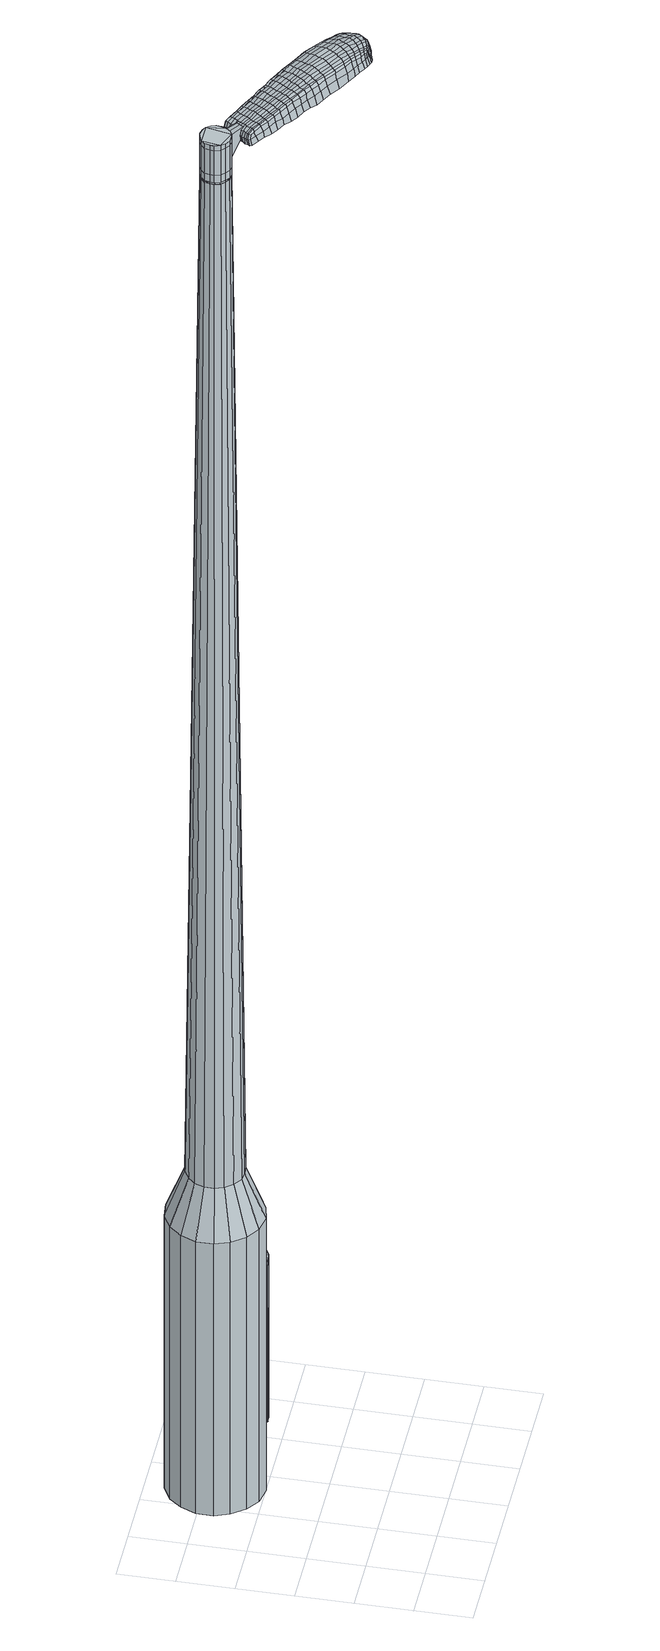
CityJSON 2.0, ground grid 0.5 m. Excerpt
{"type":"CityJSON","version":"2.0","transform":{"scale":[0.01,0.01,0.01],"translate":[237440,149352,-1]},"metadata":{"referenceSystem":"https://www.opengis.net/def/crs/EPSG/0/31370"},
"CityObjects":{
"object1":{"type":"GenericCityObject","attributes":{"cluster":743,"mean_distance_to_centroid":0.224,"new_centroid_x":237440.8,"new_centroid_y":149353.92,"mean_distance_to_camera":7.78,"H1":-0.89,"H2":-2.22,"Z_final":110.9,"cluster2":-1,"proj_x":237437.33,"proj_y":149359.58,"id_line":42200,"bearing_l":58.47,"distance":6.64,"orientation":"right","G_obj":328.47},"geometry":[{"type":"MultiSurface","lod":"2","boundaries":[[[0,1,2,3]],[[1,4,5,2]],[[4,6,7,5]],[[6,8,9,7]],[[8,10,11,9]],[[10,12,13,11]],[[12,14,15,13]],[[14,16,17,15]],[[16,18,19,17]],[[18,20,21,19]],[[20,22,23,21]],[[22,24,25,23]],[[24,26,27,25]],[[26,28,29,27]],[[28,30,31,29]],[[30,32,33,31]],[[32,34,35,33]],[[34,0,3,35]],[[36,37,38,39]],[[38,40,41,42]],[[41,43,42]],[[42,44,45,46]],[[45,47,46]],[[46,48,49,50]],[[49,51,50]],[[42,46,50,38]],[[50,52,39,38]],[[53,36,39]],[[2,5,7,35]],[[7,9,11,15]],[[11,13,15]],[[15,17,19,23]],[[19,21,23]],[[23,25,27,31]],[[27,29,31]],[[15,23,31,7]],[[31,33,35,7]],[[3,2,35]],[[1,0,54,55]],[[0,34,56,54]],[[34,32,57,56]],[[32,30,58,57]],[[30,28,59,58]],[[28,26,60,59]],[[26,24,61,60]],[[24,22,62,61]],[[22,20,63,62]],[[20,18,64,63]],[[18,16,65,64]],[[16,14,66,65]],[[14,12,67,66]],[[12,10,68,67]],[[10,8,69,68]],[[8,6,70,69]],[[6,4,71,70]],[[4,1,55,71]],[[55,54,72,73]],[[54,56,74,72]],[[56,57,75,74]],[[57,58,76,75]],[[58,59,77,76]],[[59,60,78,77]],[[60,61,79,78]],[[61,62,80,79]],[[62,63,81,80]],[[63,64,82,81]],[[64,65,83,82]],[[65,66,84,83]],[[66,67,85,84]],[[67,68,86,85]],[[68,69,87,86]],[[69,70,88,87]],[[70,71,89,88]],[[71,55,73,89]],[[72,90,91,92]],[[93,94,90,72]],[[95,96,94,93]],[[97,98,96,95]],[[99,100,98,97]],[[101,102,100,99]],[[79,103,102,101]],[[104,105,103,79]],[[106,107,105,104]],[[108,109,107,106]],[[83,110,109,108]],[[111,112,110,83]],[[113,114,112,111]],[[86,115,114,113]],[[116,117,115,86]],[[118,119,117,116]],[[89,120,119,118]],[[92,91,120,89]],[[121,122,123,124]],[[125,121,124,126]],[[127,125,126,128]],[[129,127,128,130]],[[131,129,130,132]],[[133,131,132,134]],[[135,133,134,136]],[[137,135,136,138]],[[139,137,138,140]],[[141,139,140,142]],[[143,141,142,144]],[[145,143,144,146]],[[147,145,146,148]],[[149,147,148,150]],[[151,149,150,152]],[[153,151,152,154]],[[73,72,92]],[[74,93,72]],[[74,75,95,93]],[[75,76,97,95]],[[76,77,99,97]],[[77,78,101,99]],[[78,79,101]],[[80,104,79]],[[80,81,106,104]],[[81,82,108,106]],[[82,83,108]],[[84,111,83]],[[84,85,113,111]],[[85,86,113]],[[87,116,86]],[[87,88,118,116]],[[88,89,118]],[[73,92,89]],[[155,91,90]],[[155,120,91]],[[156,119,120]],[[156,157,117,119]],[[157,115,117]],[[158,114,115]],[[158,159,112,114]],[[159,110,112]],[[160,109,110]],[[160,161,107,109]],[[161,162,105,107]],[[162,103,105]],[[163,102,103]],[[163,164,100,102]],[[164,165,98,100]],[[165,166,96,98]],[[166,167,94,96]],[[167,90,94]],[[39,52,153,168]],[[155,90,169,154]],[[53,39,168,122]],[[90,167,123,169]],[[36,53,122,121]],[[167,166,124,123]],[[37,36,121,125]],[[166,165,126,124]],[[38,37,125,127]],[[165,164,128,126]],[[40,38,127,129]],[[164,163,130,128]],[[41,40,129,131]],[[163,103,132,130]],[[43,41,131,133]],[[103,162,134,132]],[[42,43,133,135]],[[162,161,136,134]],[[44,42,135,137]],[[161,160,138,136]],[[45,44,137,139]],[[160,110,140,138]],[[47,45,139,141]],[[110,159,142,140]],[[46,47,141,143]],[[159,158,144,142]],[[48,46,143,145]],[[158,115,146,144]],[[49,48,145,147]],[[115,157,148,146]],[[51,49,147,149]],[[157,156,150,148]],[[50,51,149,151]],[[156,120,152,150]],[[52,50,151,153]],[[120,155,154,152]],[[153,154,170,171]],[[154,169,172,170]],[[169,123,173,172]],[[123,122,174,173]],[[122,168,175,174]],[[168,153,171,175]],[[176,177,178,179]],[[180,176,179,181]],[[176,180,182,183]],[[177,176,183,184]],[[185,186,187,188]],[[189,185,188,190]],[[185,189,191,192]],[[186,185,192,193]],[[194,195,196,197]],[[198,194,197,199]],[[194,198,200,201]],[[195,194,201,202]],[[203,204,205,206]],[[207,203,206,208]],[[203,207,209,210]],[[204,203,210,211]],[[212,213,214,215]],[[216,212,215,217]],[[212,216,218,219]],[[213,212,219,220]],[[221,222,223,224]],[[225,221,224,226]],[[221,225,227,228]],[[222,221,228,229]],[[230,231,232,233]],[[222,230,233,223]],[[230,222,229,234]],[[231,230,234,235]],[[236,237,238,239]],[[231,236,239,232]],[[236,231,235,240]],[[237,236,240,241]],[[242,180,181,243]],[[237,242,243,238]],[[242,237,241,244]],[[180,242,244,182]],[[245,246,247,248]],[[249,245,248,250]],[[245,249,251,252]],[[246,245,252,253]],[[254,255,256,257]],[[246,254,257,247]],[[254,246,253,258]],[[255,254,258,259]],[[260,261,262,263]],[[255,260,263,256]],[[260,255,259,264]],[[261,260,264,265]],[[266,267,268,269]],[[261,266,269,262]],[[266,261,265,270]],[[267,266,270,271]],[[272,177,184,273]],[[267,272,273,268]],[[272,267,271,274]],[[177,272,274,178]],[[275,276,277,278]],[[279,275,278,280]],[[275,279,281,282]],[[276,275,282,283]],[[284,285,286,287]],[[276,284,287,277]],[[284,276,283,288]],[[285,284,288,289]],[[290,291,292,293]],[[285,290,293,286]],[[290,285,289,294]],[[291,290,294,295]],[[296,189,190,297]],[[291,296,297,292]],[[296,291,295,298]],[[189,296,298,191]],[[299,300,301,302]],[[303,299,302,304]],[[299,303,305,306]],[[300,299,306,307]],[[308,309,310,311]],[[300,308,311,301]],[[308,300,307,312]],[[309,308,312,313]],[[314,315,316,317]],[[309,314,317,310]],[[314,309,313,318]],[[315,314,318,319]],[[320,321,322,323]],[[315,320,323,316]],[[320,315,319,324]],[[321,320,324,325]],[[326,186,193,327]],[[321,326,327,322]],[[326,321,325,328]],[[186,326,328,187]],[[329,215,214,330]],[[331,329,330,332]],[[329,331,333,334]],[[215,329,334,217]],[[335,331,332,336]],[[337,335,336,338]],[[335,337,339,340]],[[331,335,340,333]],[[341,337,338,342]],[[343,341,342,344]],[[341,343,345,346]],[[337,341,346,339]],[[347,343,344,348]],[[349,347,348,350]],[[347,349,351,352]],[[343,347,352,345]],[[353,349,350,354]],[[204,353,354,205]],[[353,204,211,355]],[[349,353,355,351]],[[356,357,202,201]],[[358,356,201,200]],[[356,358,359,360]],[[357,356,360,361]],[[362,363,361,360]],[[364,362,360,359]],[[362,364,365,366]],[[363,362,366,367]],[[368,369,367,366]],[[370,368,366,365]],[[368,370,371,372]],[[369,368,372,373]],[[374,375,373,372]],[[376,374,372,371]],[[374,376,209,207]],[[375,374,207,208]],[[377,378,379,380]],[[279,377,380,281]],[[377,279,280,381]],[[378,377,381,382]],[[383,198,199,384]],[[378,383,384,379]],[[383,378,382,385]],[[198,383,385,200]],[[386,387,388,389]],[[225,386,389,227]],[[386,225,226,390]],[[387,386,390,391]],[[392,393,394,395]],[[387,392,395,388]],[[392,387,391,396]],[[393,392,396,397]],[[398,195,202,399]],[[393,398,399,394]],[[398,393,397,400]],[[195,398,400,196]],[[401,402,403,404]],[[183,401,404,184]],[[401,183,182,405]],[[402,401,405,406]],[[407,408,409,410]],[[402,407,410,403]],[[407,402,406,411]],[[408,407,411,412]],[[413,206,205,414]],[[408,413,414,409]],[[413,408,412,415]],[[206,413,415,208]],[[416,417,418,419]],[[188,416,419,190]],[[416,188,187,420]],[[417,416,420,421]],[[422,210,209,423]],[[417,422,423,418]],[[422,417,421,424]],[[210,422,424,211]],[[425,426,427,428]],[[303,425,428,305]],[[425,303,304,429]],[[426,425,429,430]],[[431,216,217,432]],[[426,431,432,427]],[[431,426,430,433]],[[216,431,433,218]],[[434,435,436,437]],[[249,434,437,251]],[[434,249,250,438]],[[435,434,438,439]],[[440,441,442,443]],[[435,440,443,436]],[[440,435,439,444]],[[441,440,444,445]],[[446,213,220,447]],[[441,446,447,442]],[[446,441,445,448]],[[213,446,448,214]],[[449,450,439,438]],[[248,449,438,250]],[[449,248,247,451]],[[450,449,451,452]],[[453,454,445,444]],[[450,453,444,439]],[[453,450,452,455]],[[454,453,455,456]],[[457,330,214,448]],[[454,457,448,445]],[[457,454,456,458]],[[330,457,458,332]],[[459,460,461,462]],[[306,459,462,307]],[[459,306,305,428]],[[460,459,428,427]],[[463,334,333,464]],[[460,463,464,461]],[[463,460,427,432]],[[334,463,432,217]],[[465,466,452,451]],[[257,465,451,247]],[[465,257,256,467]],[[466,465,467,468]],[[469,470,456,455]],[[466,469,455,452]],[[469,466,468,471]],[[470,469,471,472]],[[473,336,332,458]],[[470,473,458,456]],[[473,470,472,474]],[[336,473,474,338]],[[475,476,477,478]],[[312,475,478,313]],[[475,312,307,462]],[[476,475,462,461]],[[479,340,339,480]],[[476,479,480,477]],[[479,476,461,464]],[[340,479,464,333]],[[481,482,468,467]],[[263,481,467,256]],[[481,263,262,483]],[[482,481,483,484]],[[485,486,472,471]],[[482,485,471,468]],[[485,482,484,487]],[[486,485,487,488]],[[489,342,338,474]],[[486,489,474,472]],[[489,486,488,490]],[[342,489,490,344]],[[491,492,493,494]],[[318,491,494,319]],[[491,318,313,478]],[[492,491,478,477]],[[495,346,345,496]],[[492,495,496,493]],[[495,492,477,480]],[[346,495,480,339]],[[497,498,484,483]],[[269,497,483,262]],[[497,269,268,499]],[[498,497,499,500]],[[501,502,488,487]],[[498,501,487,484]],[[501,498,500,503]],[[502,501,503,504]],[[505,348,344,490]],[[502,505,490,488]],[[505,502,504,506]],[[348,505,506,350]],[[507,508,509,510]],[[324,507,510,325]],[[507,324,319,494]],[[508,507,494,493]],[[511,352,351,512]],[[508,511,512,509]],[[511,508,493,496]],[[352,511,496,345]],[[513,514,500,499]],[[273,513,499,268]],[[513,273,184,404]],[[514,513,404,403]],[[515,516,504,503]],[[514,515,503,500]],[[515,514,403,410]],[[516,515,410,409]],[[517,354,350,506]],[[516,517,506,504]],[[517,516,409,414]],[[354,517,414,205]],[[518,519,421,420]],[[328,518,420,187]],[[518,328,325,510]],[[519,518,510,509]],[[520,355,211,424]],[[519,520,424,421]],[[520,519,509,512]],[[355,520,512,351]],[[521,522,382,381]],[[278,521,381,280]],[[521,278,277,523]],[[522,521,523,524]],[[525,358,200,385]],[[522,525,385,382]],[[525,522,524,526]],[[358,525,526,359]],[[527,528,529,530]],[[228,527,530,229]],[[527,228,227,389]],[[528,527,389,388]],[[531,532,533,534]],[[528,531,534,529]],[[531,528,388,395]],[[532,531,395,394]],[[535,357,361,536]],[[532,535,536,533]],[[535,532,394,399]],[[357,535,399,202]],[[537,538,524,523]],[[287,537,523,277]],[[537,287,286,539]],[[538,537,539,540]],[[541,364,359,526]],[[538,541,526,524]],[[541,538,540,542]],[[364,541,542,365]],[[543,544,545,546]],[[234,543,546,235]],[[543,234,229,530]],[[544,543,530,529]],[[547,548,549,550]],[[544,547,550,545]],[[547,544,529,534]],[[548,547,534,533]],[[551,363,367,552]],[[548,551,552,549]],[[551,548,533,536]],[[363,551,536,361]],[[553,554,540,539]],[[293,553,539,286]],[[553,293,292,555]],[[554,553,555,556]],[[557,370,365,542]],[[554,557,542,540]],[[557,554,556,558]],[[370,557,558,371]],[[559,560,561,562]],[[240,559,562,241]],[[559,240,235,546]],[[560,559,546,545]],[[563,564,565,566]],[[560,563,566,561]],[[563,560,545,550]],[[564,563,550,549]],[[567,369,373,568]],[[564,567,568,565]],[[567,564,549,552]],[[369,567,552,367]],[[569,570,556,555]],[[297,569,555,292]],[[569,297,190,419]],[[570,569,419,418]],[[571,376,371,558]],[[570,571,558,556]],[[571,570,418,423]],[[376,571,423,209]],[[572,573,406,405]],[[244,572,405,182]],[[572,244,241,562]],[[573,572,562,561]],[[574,575,412,411]],[[573,574,411,406]],[[574,573,561,566]],[[575,574,566,565]],[[576,375,208,415]],[[575,576,415,412]],[[576,575,565,568]],[[375,576,568,373]],[[577,578,579,580]],[[580,579,581,582]],[[583,581,579,584]],[[584,579,578,585]],[[586,587,588,589]],[[589,588,590,591]],[[592,590,588,593]],[[593,588,587,594]],[[595,596,597,598]],[[598,597,599,600]],[[601,599,597,602]],[[602,597,596,603]],[[604,605,606,607]],[[607,606,608,609]],[[610,608,606,611]],[[611,606,605,612]],[[613,614,615,616]],[[616,615,617,618]],[[619,617,615,620]],[[620,615,614,621]],[[622,623,624,625]],[[625,624,626,627]],[[628,626,624,629]],[[629,624,623,630]],[[631,632,633,634]],[[634,633,623,622]],[[630,623,633,635]],[[635,633,632,636]],[[637,638,639,640]],[[640,639,632,631]],[[636,632,639,641]],[[641,639,638,642]],[[582,581,643,644]],[[644,643,638,637]],[[642,638,643,645]],[[645,643,581,583]],[[646,647,648,649]],[[649,648,650,651]],[[652,650,648,653]],[[653,648,647,654]],[[655,656,657,658]],[[658,657,647,646]],[[654,647,657,659]],[[659,657,656,660]],[[661,662,663,664]],[[664,663,656,655]],[[660,656,663,665]],[[665,663,662,666]],[[667,668,669,670]],[[670,669,662,661]],[[666,662,669,671]],[[671,669,668,672]],[[585,578,673,674]],[[674,673,668,667]],[[672,668,673,675]],[[675,673,578,577]],[[676,677,678,679]],[[679,678,680,681]],[[682,680,678,683]],[[683,678,677,684]],[[685,686,687,688]],[[688,687,677,676]],[[684,677,687,689]],[[689,687,686,690]],[[691,692,693,694]],[[694,693,686,685]],[[690,686,693,695]],[[695,693,692,696]],[[591,590,697,698]],[[698,697,692,691]],[[696,692,697,699]],[[699,697,590,592]],[[700,701,702,703]],[[703,702,704,705]],[[706,704,702,707]],[[707,702,701,708]],[[709,710,711,712]],[[712,711,701,700]],[[708,701,711,713]],[[713,711,710,714]],[[715,716,717,718]],[[718,717,710,709]],[[714,710,717,719]],[[719,717,716,720]],[[721,722,723,724]],[[724,723,716,715]],[[720,716,723,725]],[[725,723,722,726]],[[594,587,727,728]],[[728,727,722,721]],[[726,722,727,729]],[[729,727,587,586]],[[613,616,730,731]],[[731,730,732,733]],[[734,732,730,735]],[[735,730,616,618]],[[733,732,736,737]],[[737,736,738,739]],[[740,738,736,741]],[[741,736,732,734]],[[739,738,742,743]],[[743,742,744,745]],[[746,744,742,747]],[[747,742,738,740]],[[745,744,748,749]],[[749,748,750,751]],[[752,750,748,753]],[[753,748,744,746]],[[751,750,754,755]],[[755,754,605,604]],[[612,605,754,756]],[[756,754,750,752]],[[603,757,758,602]],[[602,758,759,601]],[[760,759,758,761]],[[761,758,757,762]],[[762,763,764,761]],[[761,764,765,760]],[[766,765,764,767]],[[767,764,763,768]],[[768,769,770,767]],[[767,770,771,766]],[[772,771,770,773]],[[773,770,769,774]],[[774,775,776,773]],[[773,776,777,772]],[[610,777,776,608]],[[608,776,775,609]],[[778,779,780,781]],[[781,780,680,682]],[[681,680,780,782]],[[782,780,779,783]],[[600,599,784,785]],[[785,784,779,778]],[[783,779,784,786]],[[786,784,599,601]],[[787,788,789,790]],[[790,789,626,628]],[[627,626,789,791]],[[791,789,788,792]],[[793,794,795,796]],[[796,795,788,787]],[[792,788,795,797]],[[797,795,794,798]],[[603,596,799,800]],[[800,799,794,793]],[[798,794,799,801]],[[801,799,596,595]],[[802,803,804,805]],[[805,804,584,585]],[[583,584,804,806]],[[806,804,803,807]],[[808,809,810,811]],[[811,810,803,802]],[[807,803,810,812]],[[812,810,809,813]],[[604,607,814,815]],[[815,814,809,808]],[[813,809,814,816]],[[816,814,607,609]],[[817,818,819,820]],[[820,819,589,591]],[[586,589,819,821]],[[821,819,818,822]],[[610,611,823,824]],[[824,823,818,817]],[[822,818,823,825]],[[825,823,611,612]],[[826,827,828,829]],[[829,828,704,706]],[[705,704,828,830]],[[830,828,827,831]],[[618,617,832,833]],[[833,832,827,826]],[[831,827,832,834]],[[834,832,617,619]],[[835,836,837,838]],[[838,837,650,652]],[[651,650,837,839]],[[839,837,836,840]],[[841,842,843,844]],[[844,843,836,835]],[[840,836,843,845]],[[845,843,842,846]],[[621,614,847,848]],[[848,847,842,841]],[[846,842,847,849]],[[849,847,614,613]],[[840,850,851,839]],[[839,851,649,651]],[[646,649,851,852]],[[851,850,852]],[[846,853,854,845]],[[845,854,850,840]],[[852,850,854,855]],[[855,854,853,856]],[[613,731,857,849]],[[849,857,853,846]],[[856,853,857,858]],[[858,857,731,733]],[[859,860,861,862]],[[862,861,707,708]],[[706,707,861,829]],[[829,861,860,826]],[[734,735,863,864]],[[864,863,860,859]],[[826,860,863,833]],[[833,863,735,618]],[[865,866,852]],[[852,866,658,646]],[[655,658,866,867]],[[867,866,865,868]],[[856,869,870,855]],[[855,870,865,852]],[[868,865,870,871]],[[871,870,869,872]],[[733,737,873,858]],[[858,873,869,856]],[[872,869,873,874]],[[874,873,737,739]],[[875,876,877,878]],[[878,877,713,714]],[[708,713,877,862]],[[862,877,876,859]],[[740,741,879,880]],[[880,879,876,875]],[[859,876,879,864]],[[864,879,741,734]],[[868,881,882,867]],[[867,882,664,655]],[[661,664,882,883]],[[883,882,881,884]],[[872,885,886,871]],[[871,886,881,868]],[[884,881,886,887]],[[887,886,885,888]],[[739,743,889,874]],[[874,889,885,872]],[[888,885,889,890]],[[890,889,743,745]],[[891,892,893,894]],[[894,893,719,720]],[[714,719,893,878]],[[878,893,892,875]],[[746,747,895,896]],[[896,895,892,891]],[[875,892,895,880]],[[880,895,747,740]],[[884,897,898,883]],[[883,898,670,661]],[[667,670,898,899]],[[899,898,897,900]],[[888,901,902,887]],[[887,902,897,884]],[[900,897,902,903]],[[903,902,901,904]],[[745,749,905,890]],[[890,905,901,888]],[[904,901,905,906]],[[906,905,749,751]],[[907,908,909,910]],[[910,909,725,726]],[[720,725,909,894]],[[894,909,908,891]],[[752,753,911,912]],[[912,911,908,907]],[[891,908,911,896]],[[896,911,753,746]],[[900,913,914,899]],[[899,914,674,667]],[[585,674,914,805]],[[805,914,913,802]],[[904,915,916,903]],[[903,916,913,900]],[[802,913,916,811]],[[811,916,915,808]],[[751,755,917,906]],[[906,917,915,904]],[[808,915,917,815]],[[815,917,755,604]],[[822,918,919,821]],[[821,919,729,586]],[[726,729,919,910]],[[910,919,918,907]],[[612,756,920,825]],[[825,920,918,822]],[[907,918,920,912]],[[912,920,756,752]],[[783,921,922,782]],[[782,922,679,681]],[[676,679,922,923]],[[923,922,921,924]],[[601,759,925,786]],[[786,925,921,783]],[[924,921,925,926]],[[926,925,759,760]],[[927,928,929,930]],[[930,929,629,630]],[[628,629,929,790]],[[790,929,928,787]],[[931,932,933,934]],[[934,933,928,927]],[[787,928,933,796]],[[796,933,932,793]],[[762,757,935,936]],[[936,935,932,931]],[[793,932,935,800]],[[800,935,757,603]],[[924,937,938,923]],[[923,938,688,676]],[[685,688,938,939]],[[939,938,937,940]],[[760,765,941,926]],[[926,941,937,924]],[[940,937,941,942]],[[942,941,765,766]],[[943,944,945,946]],[[946,945,635,636]],[[630,635,945,930]],[[930,945,944,927]],[[947,948,949,950]],[[950,949,944,943]],[[927,944,949,934]],[[934,949,948,931]],[[768,763,951,952]],[[952,951,948,947]],[[931,948,951,936]],[[936,951,763,762]],[[940,953,954,939]],[[939,954,694,685]],[[691,694,954,955]],[[955,954,953,956]],[[766,771,957,942]],[[942,957,953,940]],[[956,953,957,958]],[[958,957,771,772]],[[959,960,961,962]],[[962,961,641,642]],[[636,641,961,946]],[[946,961,960,943]],[[963,964,965,966]],[[966,965,960,959]],[[943,960,965,950]],[[950,965,964,947]],[[774,769,967,968]],[[968,967,964,963]],[[947,964,967,952]],[[952,967,769,768]],[[956,969,970,955]],[[955,970,698,691]],[[591,698,970,820]],[[820,970,969,817]],[[772,777,971,958]],[[958,971,969,956]],[[817,969,971,824]],[[824,971,777,610]],[[807,972,973,806]],[[806,973,645,583]],[[642,645,973,962]],[[962,973,972,959]],[[813,974,975,812]],[[812,975,972,807]],[[959,972,975,966]],[[966,975,974,963]],[[609,775,976,816]],[[816,976,974,813]],[[963,974,976,968]],[[968,976,775,774]],[[577,580,179,178]],[[580,582,181,179]],[[592,593,192,191]],[[593,594,193,192]],[[595,598,197,196]],[[598,600,199,197]],[[619,620,219,218]],[[620,621,220,219]],[[622,625,224,223]],[[625,627,226,224]],[[631,634,233,232]],[[634,622,223,233]],[[637,640,239,238]],[[640,631,232,239]],[[582,644,243,181]],[[644,637,238,243]],[[652,653,252,251]],[[653,654,253,252]],[[654,659,258,253]],[[659,660,259,258]],[[660,665,264,259]],[[665,666,265,264]],[[666,671,270,265]],[[671,672,271,270]],[[672,675,274,271]],[[675,577,178,274]],[[682,683,282,281]],[[683,684,283,282]],[[684,689,288,283]],[[689,690,289,288]],[[690,695,294,289]],[[695,696,295,294]],[[696,699,298,295]],[[699,592,191,298]],[[700,703,302,301]],[[703,705,304,302]],[[709,712,311,310]],[[712,700,301,311]],[[715,718,317,316]],[[718,709,310,317]],[[721,724,323,322]],[[724,715,316,323]],[[594,728,327,193]],[[728,721,322,327]],[[778,781,380,379]],[[781,682,281,380]],[[600,785,384,199]],[[785,778,379,384]],[[627,791,390,226]],[[791,792,391,390]],[[792,797,396,391]],[[797,798,397,396]],[[798,801,400,397]],[[801,595,196,400]],[[705,830,429,304]],[[830,831,430,429]],[[831,834,433,430]],[[834,619,218,433]],[[835,838,437,436]],[[838,652,251,437]],[[841,844,443,442]],[[844,835,436,443]],[[621,848,447,220]],[[848,841,442,447]],[[977,978,979,980]],[[981,982,980,979]],[[983,984,985,986]],[[987,988,989,990]],[[978,991,992,979]],[[993,981,979,992]],[[994,983,986,995]],[[996,997,988,987]],[[991,998,999,992]],[[999,1000,993,992]],[[1001,994,995,1002]],[[1003,997,996,1004]],[[998,1005,1006,999]],[[1006,1007,1000,999]],[[1008,1001,1002,1009]],[[1010,1003,1004,1011]],[[1012,1013,1014,1015]],[[1016,1017,1013,1012]],[[1016,1018,1019,1017]],[[1018,1020,1021,1019]],[[1022,1023,1024,1025]],[[1026,1027,1023,1022]],[[1028,1029,1027,1026]],[[1030,1031,1029,1028]],[[1025,1014,1013,1022]],[[1022,1013,1017,1026]],[[1017,1019,1028,1026]],[[1019,1021,1030,1028]],[[986,985,982,981]],[[995,986,981,993]],[[1000,1002,995,993]],[[1007,1009,1002,1000]],[[987,990,984,983]],[[996,987,983,994]],[[1004,996,994,1001]],[[1011,1004,1001,1008]],[[988,1012,1015,989]],[[997,1016,1012,988]],[[1018,1016,997,1003]],[[1020,1018,1003,1010]],[[1032,1033,1034,1035]],[[1034,1036,1037,1038]],[[1034,1038,1039,1040]],[[1034,1040,1035]],[[1041,1032,1035,1042]],[[1043,1042,1035,1044]],[[1045,1044,1035]],[[1046,1034,1033,1047]],[[1048,1046,1047,1049]],[[1050,1048,1049,1051]],[[1052,1050,1051,1053]],[[1054,1052,1053,1055]],[[1055,1056,1057,1058]],[[1055,1058,1059,1060]],[[1055,1060,1061,1062]],[[1061,1063,1064,1065]],[[1061,1065,1066,1067]],[[1061,1067,1062]],[[1055,1062,1054]],[[1068,1069,1033,1032]],[[1070,1071,1036,1034]],[[1072,1073,1045,1035]],[[1069,1074,1047,1033]],[[1075,1070,1034,1046]],[[1074,1076,1049,1047]],[[1077,1075,1046,1048]],[[1076,1078,1051,1049]],[[1079,1077,1048,1050]],[[1078,1080,1053,1051]],[[1081,1079,1050,1052]],[[1080,1082,1055,1053]],[[1083,1081,1052,1054]],[[1082,1084,1056,1055]],[[1085,1086,1063,1061]],[[1087,1083,1054,1062]],[[1057,1056,1084,1088]],[[1058,1057,1088,1089]],[[1059,1058,1089,1090]],[[1060,1059,1090,1091]],[[1061,1060,1091,1085]],[[1092,1068,1032,1041]],[[1093,1092,1041,1042]],[[1094,1093,1042,1043]],[[1095,1094,1043,1044]],[[1073,1095,1044,1045]],[[1037,1036,1071,1096]],[[1064,1063,1086,1097]],[[1038,1037,1096,1098]],[[1039,1038,1098,1099]],[[1040,1039,1099,1100]],[[1035,1040,1100,1072]],[[1065,1064,1097,1101]],[[1066,1065,1101,1102]],[[1067,1066,1102,1103]],[[1062,1067,1103,1087]]]}]}
},
"vertices":[
[119,171,384],[109,160,384],[109,160,96],[119,171,96],[96,153,384],[96,153,96],[82,150,384],[82,150,96],[67,153,384],[67,153,96],[55,161,384],[55,161,96],[46,173,384],[46,173,96],[41,186,384],[41,186,96],[41,201,384],[41,201,96],[47,215,384],[47,215,96],[56,226,384],[56,226,96],[69,233,384],[69,233,96],[84,235,384],[84,235,96],[98,232,384],[98,232,96],[111,224,384],[111,224,96],[120,213,384],[120,213,96],[125,199,384],[125,199,96],[124,184,384],[124,184,96],[96,195,1524],[95,199,1524],[92,203,1524],[94,186,1524],[88,205,1524],[83,206,1524],[74,203,1524],[78,205,1524],[71,200,1524],[70,195,1524],[71,186,1524],[69,191,1524],[74,183,1524],[78,180,1524],[87,180,1524],[82,179,1524],[91,182,1524],[96,190,1524],[104,180,429],[98,173,429],[107,188,429],[108,196,429],[105,205,429],[99,212,429],[92,216,429],[83,218,429],[75,217,429],[67,212,429],[61,206,429],[58,198,429],[58,189,429],[61,181,429],[66,174,429],[74,169,429],[82,168,429],[91,169,429],[94,186,1483],[91,182,1483],[96,190,1483],[96,195,1483],[95,199,1483],[92,203,1483],[88,205,1483],[83,206,1483],[78,205,1483],[74,203,1483],[71,200,1483],[70,195,1483],[69,191,1483],[71,186,1483],[74,183,1483],[78,180,1483],[82,179,1483],[87,180,1483],[94,186,1485],[91,183,1485],[91,183,1483],[95,190,1483],[95,190,1485],[95,195,1483],[95,195,1485],[94,199,1483],[94,199,1485],[91,202,1483],[91,202,1485],[87,205,1483],[87,205,1485],[83,206,1485],[79,205,1483],[79,205,1485],[75,203,1483],[75,203,1485],[72,199,1483],[72,199,1485],[70,195,1485],[70,191,1483],[70,191,1485],[71,187,1483],[71,187,1485],[74,183,1485],[78,181,1483],[78,181,1485],[82,180,1483],[82,180,1485],[87,180,1485],[96,195,1519],[96,190,1519],[96,190,1493],[96,195,1493],[95,199,1519],[95,199,1493],[92,203,1519],[92,203,1493],[88,205,1519],[88,205,1493],[83,206,1519],[83,206,1493],[78,205,1519],[78,205,1493],[74,203,1519],[74,203,1493],[71,200,1519],[71,200,1493],[70,195,1519],[70,195,1493],[69,191,1519],[69,191,1493],[71,186,1519],[71,186,1493],[74,183,1519],[74,183,1493],[78,180,1519],[78,180,1493],[82,179,1519],[82,179,1493],[87,180,1519],[87,180,1493],[91,182,1519],[91,182,1493],[91,182,1485],[82,179,1485],[78,180,1485],[71,186,1485],[69,191,1485],[71,200,1485],[74,203,1485],[78,205,1485],[88,205,1485],[92,203,1485],[95,199,1485],[96,195,1485],[96,190,1485],[94,186,1519],[94,186,1493],[108,173,1513],[108,173,1518],[110,176,1513],[112,179,1513],[112,179,1518],[110,176,1518],[163,120,1519],[157,124,1518],[157,122,1509],[163,118,1510],[170,116,1519],[171,114,1510],[170,118,1526],[163,122,1525],[157,126,1525],[183,153,1519],[177,157,1518],[176,156,1525],[182,152,1525],[191,149,1519],[189,148,1526],[193,149,1510],[185,154,1510],[179,157,1509],[237,100,1519],[235,97,1519],[236,96,1513],[238,99,1513],[238,104,1519],[239,104,1513],[237,105,1524],[235,101,1524],[233,98,1524],[174,139,1530],[167,142,1529],[166,140,1529],[172,136,1530],[181,134,1531],[180,131,1531],[183,137,1530],[175,142,1530],[169,145,1529],[105,181,1512],[103,178,1512],[104,178,1517],[106,180,1517],[106,183,1512],[107,182,1517],[107,183,1506],[105,180,1506],[104,178,1506],[214,91,1519],[211,92,1519],[211,90,1512],[214,89,1512],[217,90,1518],[217,88,1512],[216,91,1522],[215,92,1523],[212,93,1524],[207,94,1519],[202,97,1519],[202,95,1512],[207,92,1512],[207,95,1524],[202,98,1525],[197,99,1519],[190,103,1519],[190,102,1511],[197,98,1511],[197,101,1526],[190,105,1526],[180,110,1519],[180,108,1510],[180,111,1526],[102,163,1513],[109,158,1513],[109,160,1518],[102,164,1517],[98,166,1512],[99,166,1516],[98,165,1506],[103,161,1507],[109,157,1507],[115,154,1514],[121,150,1515],[121,151,1520],[115,155,1519],[115,152,1507],[121,148,1507],[127,145,1515],[133,141,1516],[133,143,1522],[127,147,1521],[127,144,1508],[133,139,1508],[139,137,1517],[145,133,1517],[145,134,1524],[139,139,1523],[139,135,1508],[146,131,1509],[151,129,1518],[151,130,1524],[152,127,1509],[234,121,1519],[231,123,1519],[230,122,1524],[233,120,1523],[235,119,1518],[234,119,1522],[237,120,1512],[235,121,1512],[233,123,1512],[227,126,1519],[223,129,1519],[221,128,1525],[226,125,1524],[229,126,1512],[224,130,1512],[218,133,1519],[211,137,1519],[209,136,1526],[216,132,1526],[219,133,1511],[213,137,1511],[201,143,1519],[200,142,1526],[203,143,1510],[118,188,1513],[125,185,1513],[126,185,1507],[120,189,1507],[113,191,1512],[114,191,1506],[114,190,1516],[117,188,1517],[124,184,1518],[132,181,1514],[138,178,1515],[140,178,1507],[133,182,1507],[130,181,1519],[137,177,1520],[145,174,1515],[151,171,1516],[153,171,1508],[147,175,1508],[143,173,1521],[150,170,1522],[158,167,1517],[164,164,1517],[166,164,1509],[160,168,1508],[156,166,1523],[163,163,1524],[171,160,1518],[173,161,1509],[169,159,1524],[110,177,1519],[109,175,1519],[117,173,1520],[115,171,1520],[118,176,1520],[112,180,1519],[123,169,1522],[122,167,1522],[129,165,1523],[128,163,1523],[131,168,1523],[125,172,1521],[136,162,1524],[134,159,1524],[142,158,1525],[141,155,1525],[144,161,1525],[137,164,1524],[148,154,1526],[147,151,1526],[155,150,1527],[153,147,1527],[157,153,1527],[150,157,1526],[161,146,1528],[159,144,1528],[163,149,1528],[233,102,1527],[231,99,1527],[234,106,1526],[230,109,1527],[229,105,1528],[227,102,1528],[224,108,1529],[222,105,1529],[225,112,1528],[219,116,1530],[217,112,1530],[215,109,1530],[211,116,1531],[209,113,1531],[213,119,1530],[205,124,1531],[203,120,1531],[201,117,1531],[192,127,1531],[191,124,1531],[194,131,1531],[237,117,1518],[237,114,1519],[239,114,1513],[238,117,1513],[235,117,1523],[236,114,1523],[238,109,1519],[239,109,1513],[237,110,1524],[219,90,1518],[222,90,1518],[221,91,1523],[218,91,1523],[219,88,1513],[222,89,1513],[225,91,1519],[229,92,1519],[228,93,1524],[224,92,1523],[226,90,1513],[230,91,1513],[232,94,1519],[231,95,1524],[233,94,1513],[164,124,1528],[165,125,1528],[159,129,1528],[158,128,1527],[171,119,1528],[172,120,1529],[166,128,1529],[168,130,1530],[162,134,1529],[160,132,1528],[174,123,1529],[176,125,1530],[170,133,1530],[164,137,1529],[178,128,1531],[181,151,1528],[180,149,1529],[187,145,1529],[188,147,1528],[175,155,1527],[173,153,1528],[178,146,1529],[185,141,1530],[171,149,1528],[111,191,1512],[110,189,1512],[111,188,1517],[112,190,1517],[112,191,1506],[111,189,1506],[108,186,1512],[109,185,1517],[109,186,1506],[97,168,1512],[98,170,1512],[98,168,1506],[97,167,1506],[98,168,1517],[99,169,1517],[99,172,1512],[100,174,1512],[101,173,1506],[99,171,1506],[100,171,1517],[102,173,1517],[102,176,1512],[102,175,1506],[103,176,1517],[103,165,1519],[104,166,1519],[109,161,1520],[110,162,1520],[105,168,1519],[106,171,1519],[111,164,1520],[112,167,1520],[108,173,1519],[114,169,1520],[116,187,1519],[115,185,1519],[122,182,1520],[123,183,1520],[114,183,1519],[120,179,1520],[115,157,1521],[116,158,1521],[121,152,1522],[122,154,1522],[117,160,1521],[119,162,1521],[124,156,1522],[125,158,1523],[120,165,1522],[126,161,1523],[129,180,1521],[128,178,1521],[135,174,1522],[136,176,1522],[127,175,1521],[133,171,1522],[128,148,1523],[128,150,1523],[134,144,1524],[135,146,1524],[130,152,1523],[131,154,1524],[136,148,1525],[137,150,1525],[133,157,1524],[139,153,1525],[142,172,1523],[141,171,1523],[148,167,1524],[149,169,1524],[139,168,1524],[146,164,1525],[140,140,1525],[141,142,1525],[146,136,1526],[147,137,1526],[142,144,1526],[144,146,1526],[148,140,1527],[150,142,1527],[145,149,1526],[151,145,1527],[155,165,1525],[154,163,1525],[161,160,1526],[162,162,1526],[152,160,1526],[159,157,1527],[152,132,1527],[153,133,1527],[154,136,1527],[156,138,1528],[158,141,1528],[168,158,1527],[167,156,1527],[165,153,1528],[233,118,1525],[234,116,1525],[230,120,1526],[231,118,1526],[234,111,1526],[231,113,1527],[216,92,1525],[219,92,1525],[215,94,1526],[213,94,1525],[222,93,1525],[225,94,1526],[222,97,1527],[218,95,1526],[228,96,1526],[225,99,1527],[226,123,1526],[226,121,1527],[221,127,1527],[221,124,1528],[226,117,1528],[220,120,1529],[209,96,1526],[211,97,1527],[205,100,1528],[203,99,1527],[213,98,1527],[216,100,1528],[210,103,1529],[208,101,1528],[219,102,1528],[213,106,1530],[216,130,1528],[215,128,1529],[209,135,1528],[208,132,1529],[214,124,1529],[207,128,1530],[198,102,1528],[200,103,1528],[192,107,1529],[191,106,1528],[202,105,1529],[204,107,1530],[197,112,1530],[195,109,1530],[207,110,1530],[199,114,1531],[199,141,1529],[198,139,1529],[196,135,1530],[181,112,1528],[182,114,1529],[184,116,1530],[186,118,1530],[188,121,1531],[159,124,1509],[158,126,1518],[164,122,1518],[164,120,1509],[171,117,1519],[172,115,1510],[171,119,1525],[164,124,1525],[158,128,1525],[175,154,1525],[176,155,1518],[182,151,1518],[181,151,1525],[190,147,1519],[188,146,1525],[192,148,1510],[184,152,1509],[178,156,1509],[234,98,1513],[233,98,1519],[235,101,1519],[236,100,1513],[236,104,1519],[237,104,1513],[235,105,1524],[234,102,1524],[232,99,1524],[166,139,1528],[168,142,1528],[174,138,1529],[172,136,1529],[182,134,1529],[180,131,1529],[183,137,1529],[176,141,1529],[169,145,1528],[106,177,1516],[105,177,1512],[107,179,1512],[107,179,1516],[108,182,1512],[109,181,1516],[109,182,1506],[107,179,1506],[106,177,1506],[212,92,1512],[212,94,1519],[215,93,1518],[215,91,1512],[217,92,1518],[217,90,1512],[217,93,1522],[215,94,1523],[212,95,1523],[203,97,1512],[203,98,1519],[208,96,1519],[208,94,1512],[208,97,1524],[203,100,1525],[191,103,1511],[191,105,1519],[198,101,1519],[198,99,1511],[198,103,1525],[191,107,1526],[181,111,1519],[182,109,1510],[181,113,1526],[110,161,1518],[110,160,1513],[104,164,1513],[104,165,1517],[100,167,1512],[101,167,1515],[100,166,1506],[104,163,1506],[110,158,1507],[122,153,1520],[122,151,1514],[116,156,1514],[116,157,1519],[116,154,1507],[122,150,1507],[134,144,1522],[134,143,1516],[128,147,1515],[128,148,1521],[128,145,1508],[135,141,1508],[146,136,1523],[146,134,1517],[140,138,1516],[140,140,1522],[141,137,1508],[147,132,1508],[152,130,1517],[152,132,1524],[153,128,1509],[229,120,1523],[230,121,1519],[232,119,1518],[231,118,1523],[234,118,1518],[233,117,1522],[235,118,1512],[234,120,1512],[231,122,1512],[220,127,1525],[221,128,1519],[226,124,1519],[225,123,1524],[228,125,1512],[223,128,1512],[208,134,1526],[210,135,1519],[216,131,1519],[215,130,1525],[218,132,1511],[212,136,1511],[200,141,1519],[199,140,1526],[202,142,1510],[126,183,1507],[124,183,1513],[118,187,1513],[119,187,1506],[113,189,1512],[114,189,1506],[113,188,1515],[117,186,1517],[123,182,1518],[139,176,1507],[137,176,1514],[131,179,1514],[132,180,1507],[130,179,1519],[136,175,1520],[152,169,1508],[151,169,1516],[144,172,1515],[146,173,1508],[143,172,1521],[149,168,1522],[165,162,1508],[164,162,1517],[157,165,1516],[159,166,1508],[156,165,1522],[162,161,1523],[170,158,1517],[172,159,1509],[168,158,1524],[111,177,1518],[110,174,1518],[117,173,1519],[116,171,1519],[119,175,1519],[113,179,1518],[123,169,1520],[122,167,1520],[130,165,1521],[128,163,1521],[131,168,1521],[125,172,1520],[136,161,1523],[135,159,1523],[143,157,1524],[141,155,1524],[144,160,1524],[138,164,1523],[149,154,1525],[147,151,1525],[155,150,1526],[154,147,1526],[157,153,1526],[151,156,1525],[161,146,1527],[160,143,1527],[163,149,1527],[230,100,1526],[232,103,1526],[233,106,1525],[229,108,1526],[228,105,1526],[226,102,1526],[221,105,1528],[223,108,1528],[224,112,1527],[218,116,1528],[217,112,1529],[215,109,1529],[209,113,1530],[211,116,1530],[212,119,1529],[205,124,1530],[203,120,1530],[201,117,1530],[191,124,1530],[192,127,1530],[194,130,1530],[237,114,1513],[235,114,1518],[235,116,1518],[236,117,1512],[233,116,1523],[234,114,1523],[236,109,1519],[237,109,1513],[235,110,1523],[220,93,1523],[221,92,1518],[219,92,1518],[218,93,1523],[219,90,1512],[221,91,1512],[227,95,1523],[228,94,1519],[224,93,1519],[224,94,1523],[225,92,1513],[228,93,1513],[231,96,1519],[229,97,1524],[231,95,1513],[159,130,1527],[165,126,1527],[165,125,1527],[159,129,1526],[172,120,1527],[173,121,1528],[163,134,1528],[169,130,1528],[167,128,1528],[161,132,1527],[174,123,1528],[176,126,1529],[170,133,1529],[164,137,1528],[178,128,1529],[187,144,1528],[180,149,1527],[180,150,1527],[188,146,1527],[174,153,1526],[173,152,1527],[178,145,1528],[185,141,1528],[172,149,1527],[112,187,1516],[112,188,1512],[112,189,1512],[113,188,1516],[113,189,1506],[113,188,1506],[110,185,1512],[111,184,1516],[111,185,1506],[100,167,1506],[100,168,1512],[99,168,1512],[99,167,1506],[100,168,1516],[101,168,1516],[103,172,1506],[102,173,1512],[101,170,1512],[101,169,1506],[102,170,1516],[103,172,1516],[104,175,1512],[104,174,1506],[105,175,1516],[105,166,1518],[104,166,1518],[110,162,1519],[107,170,1518],[106,168,1518],[112,164,1519],[113,166,1519],[108,172,1518],[114,169,1519],[122,181,1519],[116,185,1518],[117,186,1518],[123,182,1519],[114,182,1518],[121,178,1519],[117,158,1520],[116,157,1520],[122,153,1521],[123,154,1521],[119,162,1520],[118,160,1520],[124,156,1521],[126,158,1521],[121,165,1520],[127,161,1521],[135,174,1521],[129,177,1520],[129,178,1520],[136,175,1521],[127,175,1520],[133,171,1521],[129,150,1522],[129,149,1522],[135,145,1523],[135,146,1523],[132,154,1522],[130,152,1522],[137,148,1523],[138,150,1524],[133,157,1523],[140,153,1524],[148,166,1523],[142,170,1522],[142,171,1522],[149,168,1523],[140,167,1522],[146,163,1523],[141,142,1524],[141,141,1524],[147,137,1525],[147,138,1525],[144,146,1525],[143,144,1524],[149,140,1525],[150,142,1526],[146,149,1525],[152,145,1526],[161,159,1525],[155,163,1524],[155,164,1524],[162,160,1525],[153,160,1524],[159,156,1525],[153,134,1526],[153,133,1526],[157,138,1527],[155,136,1526],[158,141,1527],[167,156,1526],[168,157,1526],[165,152,1526],[232,115,1524],[232,117,1524],[229,119,1525],[230,117,1525],[233,111,1525],[230,113,1525],[215,95,1525],[219,94,1524],[216,94,1524],[213,95,1525],[221,98,1526],[225,96,1525],[222,95,1524],[218,96,1525],[228,98,1525],[224,100,1526],[225,120,1526],[225,122,1526],[220,126,1526],[220,124,1527],[225,116,1526],[219,120,1527],[205,101,1527],[211,98,1526],[209,98,1526],[204,100,1526],[210,104,1528],[216,101,1527],[213,99,1526],[208,102,1527],[219,103,1527],[213,106,1528],[215,127,1527],[215,129,1527],[208,134,1527],[208,132,1528],[214,124,1528],[207,128,1529],[193,108,1528],[200,104,1527],[198,103,1527],[192,108,1527],[197,112,1529],[205,108,1529],[202,106,1528],[195,110,1528],[207,110,1529],[199,115,1530],[198,138,1528],[198,140,1528],[196,134,1529],[183,115,1528],[182,114,1528],[187,119,1529],[185,116,1529],[189,121,1530],[99,166,1508],[103,172,1508],[130,154,1509],[126,147,1509],[148,142,1510],[144,135,1510],[182,121,1512],[177,113,1512],[161,122,1511],[166,130,1511],[197,111,1513],[209,105,1514],[204,97,1514],[192,103,1513],[107,178,1508],[134,161,1509],[153,149,1510],[186,129,1512],[171,138,1511],[202,119,1513],[213,112,1514],[110,183,1508],[138,167,1509],[157,157,1510],[191,137,1512],[176,146,1511],[218,120,1514],[207,127,1513],[114,189,1508],[143,174,1509],[162,164,1510],[196,145,1512],[181,154,1511],[222,127,1514],[212,135,1513],[220,98,1514],[225,97,1514],[221,91,1514],[216,91,1514],[225,105,1514],[229,103,1514],[229,112,1514],[232,109,1514],[233,120,1514],[236,115,1514],[230,97,1515],[235,98,1515],[234,97,1515],[228,93,1515],[233,100,1515],[235,99,1515],[235,104,1515],[236,100,1515],[237,108,1515],[237,101,1515],[119,216,334],[122,213,334],[122,213,165],[113,224,171],[119,216,165],[117,219,165],[115,221,166],[114,223,167],[113,224,169],[117,219,334],[115,221,333],[114,223,332],[113,224,331],[113,224,328],[126,199,165],[126,199,334],[125,184,165],[125,184,334],[120,170,165],[120,170,334],[110,158,165],[110,158,334],[97,151,165],[97,151,334],[93,150,334],[89,150,334],[86,149,333],[84,149,332],[83,149,331],[83,149,328],[93,150,165],[83,149,171],[83,149,169],[84,149,167],[86,149,166],[89,150,165],[117,214,334],[119,211,334],[119,211,165],[117,214,165],[111,222,171],[111,222,328],[123,198,334],[123,198,165],[123,184,334],[123,184,165],[117,171,334],[117,171,165],[108,161,334],[108,161,165],[96,154,334],[96,154,165],[92,153,334],[82,152,328],[82,152,171],[92,153,165],[89,153,334],[86,152,333],[84,152,332],[83,152,331],[115,217,334],[113,219,333],[112,221,332],[111,222,331],[115,217,165],[83,152,169],[113,219,166],[112,221,167],[111,222,169],[84,152,167],[86,152,166],[89,153,165]
]}
